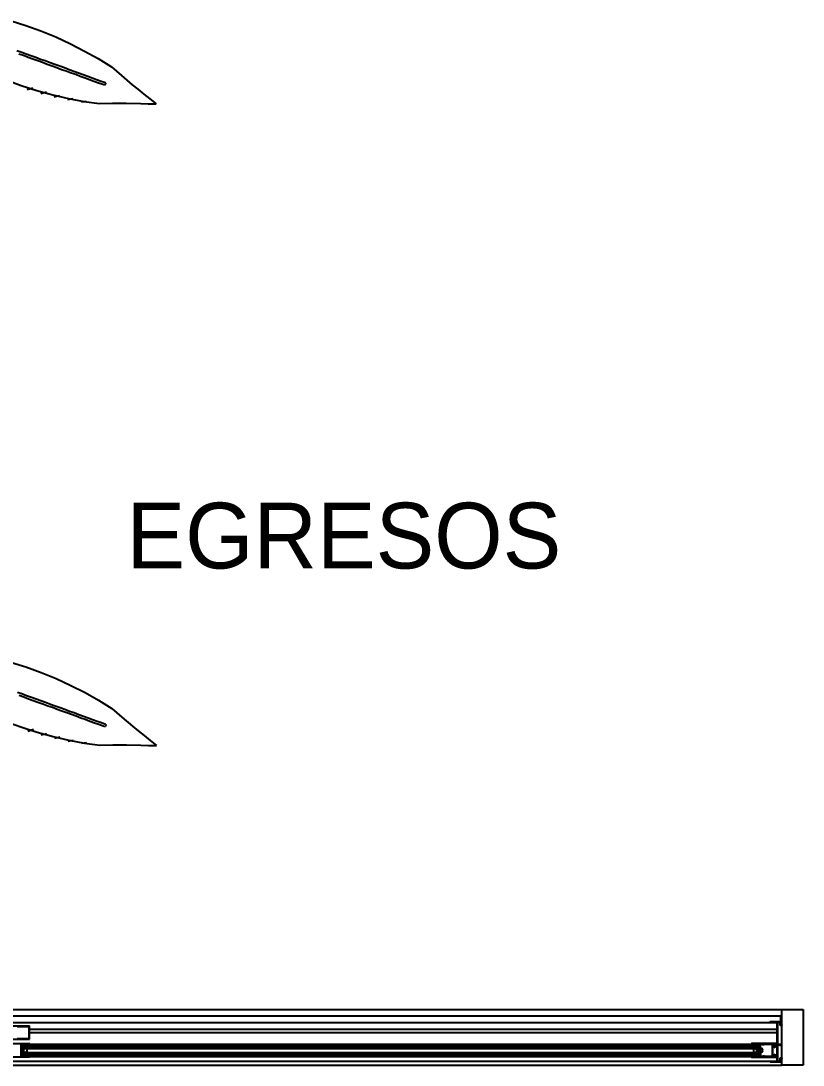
# Model space of a CAD drawing. Header units: millimetres. Extents: x 7649 to 34105, y 3983 to 25377.
# Drawn here: x 16163 to 17991, y 12918 to 15358 of the extents above; entities that cross this region are included whole.
import ezdxf

# ---------------------------------------------------------------- set-up
doc = ezdxf.new("R2010")
doc.units = ezdxf.units.MM

msp = doc.modelspace()

# ---------------------------------------------------------------- linework, layer by layer
at = {"layer": 'GEOMETRY', "color": 7}
for p, q in [((16139.93611, 15358.18056), (16174.33194, 15347.59722)), ((16174.33194, 15347.59722), (16209.25694, 15334.89722)), ((16209.25694, 15334.89722), (16244.71111, 15320.60972)), ((16244.71111, 15320.60972), (16279.10694, 15304.73472)), ((16279.10694, 15304.73472), (16311.91528, 15287.80139)), ((16164.80694, 15284.62639), (16153.69444, 15288.33056)), ((16157.92778, 15281.45139), (16169.04028, 15277.74722)), ((16175.39028, 15280.39306), (16164.80694, 15284.62639)), ((16169.04028, 15277.74722), (16180.15278, 15273.51389)), ((16186.50278, 15276.68889), (16175.39028, 15280.39306)), ((16197.61528, 15272.45556), (16186.50278, 15276.68889)), ((16311.91528, 15287.80139), (16343.66528, 15270.33889)), ((16180.15278, 15273.51389), (16191.26528, 15269.80972)), ((16191.26528, 15269.80972), (16202.37778, 15265.57639)), ((16208.72778, 15268.22222), (16197.61528, 15272.45556)), ((16202.37778, 15265.57639), (16213.49028, 15261.34306)), ((16219.84028, 15264.51806), (16208.72778, 15268.22222)), ((16213.49028, 15261.34306), (16224.60278, 15257.10972)), ((16231.48194, 15260.28472), (16219.84028, 15264.51806)), ((16224.60278, 15257.10972), (16235.71528, 15253.40556)), ((16242.59444, 15256.05139), (16231.48194, 15260.28472)), ((16235.71528, 15253.40556), (16246.82778, 15249.17222)), ((16253.70694, 15252.34722), (16242.59444, 15256.05139)), ((16264.81944, 15248.11389), (16253.70694, 15252.34722)), ((16343.66528, 15270.33889), (16374.88611, 15250.75972)), ((16374.88611, 15250.75972), (16398.16944, 15230.65139)), ((16246.82778, 15249.17222), (16257.94028, 15244.93889)), ((16257.94028, 15244.93889), (16269.05278, 15241.23472)), ((16275.93194, 15243.88056), (16264.81944, 15248.11389)), ((16269.05278, 15241.23472), (16280.16528, 15237.00139)), ((16287.04444, 15240.17639), (16275.93194, 15243.88056)), ((16280.16528, 15237.00139), (16291.27778, 15233.29722)), ((16297.62778, 15235.94306), (16287.04444, 15240.17639)), ((16291.27778, 15233.29722), (16301.86111, 15229.06389)), ((16308.74028, 15232.23889), (16297.62778, 15235.94306)), ((16301.86111, 15229.06389), (16312.97361, 15225.35972)), ((16319.32361, 15228.00556), (16308.74028, 15232.23889)), ((16329.90694, 15224.30139), (16319.32361, 15228.00556)), ((16398.16944, 15230.65139), (16423.04028, 15208.95556)), ((16128.82361, 15220.06806), (16163.74861, 15206.83889)), ((16163.74861, 15206.83889), (16200.26111, 15195.19722)), ((16178.03611, 15197.84306), (16191.26528, 15202.07639)), ((16312.97361, 15225.35972), (16323.55694, 15221.12639)), ((16323.55694, 15221.12639), (16333.61111, 15217.42222)), ((16339.96111, 15220.59722), (16329.90694, 15224.30139)), ((16333.61111, 15217.42222), (16344.19444, 15213.71806)), ((16350.54444, 15216.89306), (16339.96111, 15220.59722)), ((16344.19444, 15213.71806), (16354.24861, 15210.01389)), ((16360.59861, 15213.18889), (16350.54444, 15216.89306)), ((16354.24861, 15210.01389), (16358.48194, 15208.42639)), ((16359.33994, 15209.05831), (16359.50072, 15209.08841)), ((16359.50072, 15209.08841), (16359.6627, 15209.14558)), ((16359.6627, 15209.14558), (16359.82452, 15209.22835)), ((16359.82452, 15209.22835), (16359.9848, 15209.33526)), ((16359.9848, 15209.33526), (16360.14219, 15209.46486)), ((16360.14219, 15209.46486), (16360.29532, 15209.61567)), ((16360.29532, 15209.61567), (16360.44281, 15209.78624)), ((16360.44281, 15209.78624), (16360.58331, 15209.97511)), ((16360.58331, 15209.97511), (16360.71544, 15210.18081)), ((16360.71544, 15210.18081), (16360.83784, 15210.40189)), ((16360.83784, 15210.40189), (16360.94915, 15210.63688)), ((16361.01715, 15213.25465), (16360.91334, 15213.38106)), ((16360.94915, 15210.63688), (16361.04799, 15210.88433)), ((16361.10449, 15213.10673), (16361.01715, 15213.25465)), ((16361.04799, 15210.88433), (16361.13134, 15211.13742)), ((16361.17524, 15212.93931), (16361.10449, 15213.10673)), ((16361.13134, 15211.13742), (16361.19713, 15211.38898)), ((16361.2293, 15212.75438), (16361.17524, 15212.93931)), ((16361.19713, 15211.38898), (16361.24547, 15211.63701)), ((16361.26656, 15212.55394), (16361.2293, 15212.75438)), ((16361.24547, 15211.63701), (16361.27648, 15211.87952)), ((16361.28692, 15212.33999), (16361.26656, 15212.55394)), ((16361.27648, 15211.87952), (16361.29026, 15212.11451)), ((16361.29026, 15212.11451), (16361.28692, 15212.33999)), ((16423.04028, 15208.95556), (16436.26944, 15198.37222)), ((16200.26111, 15195.19722), (16237.30278, 15185.14306)), ((16209.25694, 15188.84722), (16223.01528, 15192.55139)), ((16237.30278, 15185.14306), (16274.34444, 15176.67639)), ((16241.00694, 15180.90972), (16254.23611, 15184.08472)), ((16436.26944, 15198.37222), (16450.02778, 15187.25972)), ((16450.02778, 15187.25972), (16464.31528, 15176.14722)), ((16272.75694, 15174.55972), (16284.92778, 15176.67639)), ((16274.34444, 15176.67639), (16310.32778, 15169.79722)), ((16305.03611, 15169.26806), (16315.61944, 15170.85556)), ((16310.32778, 15169.79722), (16346.84028, 15165.03472)), ((16346.84028, 15165.03472), (16377.00278, 15165.56389)), ((16377.00278, 15165.56389), (16409.28194, 15165.56389)), ((16409.28194, 15165.56389), (16443.14861, 15165.03472)), ((16443.14861, 15165.03472), (16460.61111, 15164.50556)), ((16460.61111, 15164.50556), (16479.13194, 15163.97639)), ((16464.31528, 15176.14722), (16479.13194, 15164.50556)), ((16479.13194, 15164.50556), (16479.13194, 15163.97639)), ((16140.99444, 13859.05139), (16174.86111, 13848.46806)), ((16174.86111, 13848.46806), (16210.31528, 13835.76806)), ((16210.31528, 13835.76806), (16245.24028, 13821.48056)), ((16245.24028, 13821.48056), (16279.63611, 13805.60556)), ((16165.33611, 13785.49722), (16154.75278, 13789.20139)), ((16279.63611, 13805.60556), (16312.97361, 13788.67222)), ((16312.97361, 13788.67222), (16344.72361, 13771.20972)), ((16158.98611, 13782.32222), (16170.09861, 13778.61806)), ((16176.44861, 13781.26389), (16165.33611, 13785.49722)), ((16170.09861, 13778.61806), (16180.68194, 13774.38472)), ((16187.56111, 13777.55972), (16176.44861, 13781.26389)), ((16180.68194, 13774.38472), (16191.79444, 13770.15139)), ((16198.67361, 13773.32639), (16187.56111, 13777.55972)), ((16191.79444, 13770.15139), (16202.90694, 13766.44722)), ((16209.78611, 13769.09306), (16198.67361, 13773.32639)), ((16202.90694, 13766.44722), (16214.01944, 13762.21389)), ((16220.89861, 13765.38889), (16209.78611, 13769.09306)), ((16214.01944, 13762.21389), (16225.66111, 13757.98056)), ((16232.01111, 13761.15556), (16220.89861, 13765.38889)), ((16344.72361, 13771.20972), (16375.94444, 13751.63056)), ((16225.66111, 13757.98056), (16236.77361, 13754.27639)), ((16243.12361, 13756.92222), (16232.01111, 13761.15556)), ((16236.77361, 13754.27639), (16247.88611, 13750.04306)), ((16254.76528, 13752.68889), (16243.12361, 13756.92222)), ((16247.88611, 13750.04306), (16258.99861, 13745.80972)), ((16265.87778, 13748.98472), (16254.76528, 13752.68889)), ((16258.99861, 13745.80972), (16270.11111, 13742.10556)), ((16276.99028, 13744.75139), (16265.87778, 13748.98472)), ((16270.11111, 13742.10556), (16281.22361, 13737.87222)), ((16287.57361, 13741.04722), (16276.99028, 13744.75139)), ((16281.22361, 13737.87222), (16292.33611, 13734.16806)), ((16298.68611, 13736.81389), (16287.57361, 13741.04722)), ((16375.94444, 13751.63056), (16399.22778, 13730.99306)), ((16129.35278, 13720.40972), (16164.80694, 13707.70972)), ((16292.33611, 13734.16806), (16302.91944, 13729.93472)), ((16309.26944, 13733.10972), (16298.68611, 13736.81389)), ((16302.91944, 13729.93472), (16313.50278, 13726.23056)), ((16320.38194, 13728.87639), (16309.26944, 13733.10972)), ((16313.50278, 13726.23056), (16324.08611, 13721.99722)), ((16330.43611, 13725.17222), (16320.38194, 13728.87639)), ((16324.08611, 13721.99722), (16334.66944, 13718.29306)), ((16341.01944, 13721.46806), (16330.43611, 13725.17222)), ((16334.66944, 13718.29306), (16345.25278, 13714.58889)), ((16351.07361, 13717.76389), (16341.01944, 13721.46806)), ((16345.25278, 13714.58889), (16355.30694, 13710.88472)), ((16361.12778, 13714.05972), (16351.07361, 13717.76389)), ((16362.07549, 13714.12548), (16361.97168, 13714.25189)), ((16362.16282, 13713.97757), (16362.07549, 13714.12548)), ((16362.23357, 13713.81015), (16362.16282, 13713.97757)), ((16362.28763, 13713.62522), (16362.23357, 13713.81015)), ((16362.32489, 13713.42478), (16362.28763, 13713.62522)), ((16362.3038, 13712.50784), (16362.33481, 13712.75036)), ((16362.34525, 13713.21082), (16362.32489, 13713.42478)), ((16362.33481, 13712.75036), (16362.34859, 13712.98535)), ((16362.34859, 13712.98535), (16362.34525, 13713.21082)), ((16399.22778, 13730.99306), (16424.09861, 13709.82639)), ((16164.80694, 13707.70972), (16201.31944, 13696.06806)), ((16179.09444, 13698.71389), (16192.32361, 13702.94722)), ((16201.31944, 13696.06806), (16238.36111, 13686.01389)), ((16210.31528, 13689.71806), (16223.54444, 13693.42222)), ((16355.30694, 13710.88472), (16359.54028, 13709.29722)), ((16360.39828, 13709.92914), (16360.55905, 13709.95925)), ((16360.55905, 13709.95925), (16360.72103, 13710.01641)), ((16360.72103, 13710.01641), (16360.88285, 13710.09918)), ((16360.88285, 13710.09918), (16361.04313, 13710.2061)), ((16361.04313, 13710.2061), (16361.20052, 13710.33569)), ((16361.20052, 13710.33569), (16361.35365, 13710.4865)), ((16361.35365, 13710.4865), (16361.50114, 13710.65707)), ((16361.50114, 13710.65707), (16361.64164, 13710.84594)), ((16361.64164, 13710.84594), (16361.77377, 13711.05164)), ((16361.77377, 13711.05164), (16361.89618, 13711.27272)), ((16361.89618, 13711.27272), (16362.00748, 13711.50772)), ((16362.00748, 13711.50772), (16362.10633, 13711.75516)), ((16362.10633, 13711.75516), (16362.18967, 13712.00825)), ((16362.18967, 13712.00825), (16362.25546, 13712.25981)), ((16362.25546, 13712.25981), (16362.3038, 13712.50784)), ((16424.09861, 13709.82639), (16437.32778, 13699.24306)), ((16437.32778, 13699.24306), (16451.08611, 13688.13056)), ((16238.36111, 13686.01389), (16274.87361, 13677.54722)), ((16242.06528, 13681.78056), (16254.76528, 13684.95556)), ((16273.28611, 13675.43056), (16285.98611, 13677.54722)), ((16274.87361, 13677.54722), (16311.38611, 13670.66806)), ((16305.56528, 13670.13889), (16316.67778, 13671.72639)), ((16311.38611, 13670.66806), (16347.89861, 13665.90556)), ((16347.89861, 13665.90556), (16378.06111, 13666.43472)), ((16378.06111, 13666.43472), (16409.81111, 13666.43472)), ((16409.81111, 13666.43472), (16443.67778, 13665.90556)), ((16443.67778, 13665.90556), (16461.66944, 13665.37639)), ((16451.08611, 13688.13056), (16465.37361, 13677.01806)), ((16461.66944, 13665.37639), (16479.66111, 13664.84722)), ((16465.37361, 13677.01806), (16480.19028, 13665.37639)), ((16480.19028, 13665.37639), (16479.66111, 13664.84722)), ((14366.69861, 13047.83889), (17941.74861, 13047.83889)), ((14368.81528, 13033.02222), (17939.10278, 13033.02222)), ((17939.10278, 13020.32222), (17939.10278, 13033.02222)), ((14377.28194, 13017.67639), (17931.16528, 13017.67639)), ((16124.59028, 13010.26806), (16183.32778, 13010.26806)), ((16154.22361, 13008.68056), (16182.26944, 13008.68056)), ((16182.26944, 12980.63472), (16182.26944, 13008.68056)), ((16183.32778, 12979.04722), (16183.32778, 13010.26806)), ((17914.23194, 13018.73472), (17914.23194, 13020.32222)), ((17914.23194, 13020.32222), (17939.10278, 13020.32222)), ((17931.16528, 13018.73472), (17914.23194, 13018.73472)), ((17931.16528, 12962.11389), (17931.16528, 13018.73472)), ((17932.75278, 13018.73472), (17937.51528, 13018.73472)), ((17932.75278, 12967.40556), (17932.75278, 13018.73472)), ((17937.51528, 13010.79722), (17937.51528, 13018.73472)), ((17941.74861, 13010.79722), (17937.51528, 13010.79722)), ((17939.10278, 13012.38472), (17939.10278, 13020.32222)), ((17939.10278, 13012.38472), (17941.74861, 13012.38472)), ((17941.74861, 13012.38472), (17941.74861, 13010.79722)), ((17941.74861, 12935.12639), (17941.74861, 13010.79722)), ((16183.32778, 13002.33056), (17931.16528, 13002.33056)), ((16183.32778, 12994.39306), (17931.16528, 12994.39306)), ((16123.53194, 12968.46389), (16182.26944, 12968.46389)), ((16124.59028, 12979.04722), (16183.32778, 12979.04722)), ((16154.22361, 12980.63472), (16182.26944, 12980.63472)), ((16163.74861, 12938.30139), (16163.74861, 12966.87639)), ((16163.74861, 12966.87639), (16182.26944, 12966.87639)), ((16163.74861, 12941.47639), (16163.74861, 12963.70139)), ((16163.74861, 12963.70139), (16167.98194, 12963.70139)), ((16167.98194, 12941.47639), (16167.98194, 12963.70139)), ((16169.04028, 12963.70139), (17884.06944, 12963.70139)), ((16169.04028, 12957.35139), (16169.04028, 12963.70139)), ((16169.04028, 12962.64306), (17884.06944, 12962.64306)), ((16169.04028, 12961.58472), (17884.06944, 12961.58472)), ((16169.04028, 12960.52639), (17884.06944, 12960.52639)), ((16169.04028, 12959.46806), (17884.06944, 12959.46806)), ((16169.04028, 12958.40972), (17884.06944, 12958.40972)), ((16169.04028, 12957.35139), (17884.06944, 12957.35139)), ((16170.09861, 12956.29306), (16173.80278, 12956.82222)), ((16173.80278, 12956.82222), (16176.97778, 12956.82222)), ((16176.97778, 12956.82222), (16176.97778, 12947.82639)), ((16182.26944, 12966.87639), (16182.26944, 12965.81806)), ((16182.26944, 12965.81806), (16183.32778, 12965.81806)), ((16182.6417, 12968.45664), (16182.53403, 12968.46389)), ((16182.74498, 12968.43552), (16182.6417, 12968.45664)), ((16182.84292, 12968.40149), (16182.74498, 12968.43552)), ((16182.93458, 12968.35548), (16182.84292, 12968.40149)), ((16183.019, 12968.29845), (16182.93458, 12968.35548)), ((16183.09523, 12968.23135), (16183.019, 12968.29845)), ((16183.16234, 12968.15511), (16183.09523, 12968.23135)), ((16183.21937, 12968.07069), (16183.16234, 12968.15511)), ((16183.26538, 12967.97904), (16183.21937, 12968.07069)), ((16183.29941, 12967.88109), (16183.26538, 12967.97904)), ((16183.32053, 12967.77781), (16183.29941, 12967.88109)), ((16183.32778, 12967.67014), (16183.32053, 12967.77781)), ((16183.32778, 12965.81806), (16183.32778, 12967.40556)), ((16183.32778, 12966.87639), (17870.31111, 12966.87639)), ((17870.31836, 12967.77781), (17870.31111, 12967.67014)), ((17870.31111, 12967.40556), (17870.31111, 12965.81806)), ((17870.31111, 12965.81806), (17871.36944, 12965.81806)), ((17870.33948, 12967.88109), (17870.31836, 12967.77781)), ((17870.37351, 12967.97904), (17870.33948, 12967.88109)), ((17870.41952, 12968.07069), (17870.37351, 12967.97904)), ((17870.47655, 12968.15511), (17870.41952, 12968.07069)), ((17870.54366, 12968.23135), (17870.47655, 12968.15511)), ((17870.61989, 12968.29845), (17870.54366, 12968.23135)), ((17870.70431, 12968.35548), (17870.61989, 12968.29845)), ((17870.79597, 12968.40149), (17870.70431, 12968.35548)), ((17870.89391, 12968.43552), (17870.79597, 12968.40149)), ((17930.10694, 12968.46389), (17870.84028, 12968.46389)), ((17870.99719, 12968.45664), (17870.89391, 12968.43552)), ((17871.10486, 12968.46389), (17870.99719, 12968.45664)), ((17871.36944, 12965.81806), (17871.36944, 12966.87639)), ((17871.36944, 12966.87639), (17889.89028, 12966.87639)), ((17876.66111, 12947.82639), (17876.66111, 12957.35139)), ((17876.66111, 12957.35139), (17879.83611, 12957.35139)), ((17879.83611, 12956.29306), (17883.54028, 12957.35139)), ((17884.06944, 12957.35139), (17884.06944, 12963.70139)), ((17885.65694, 12963.70139), (17885.65694, 12941.47639)), ((17885.65694, 12963.70139), (17889.36111, 12963.70139)), ((17889.36111, 12941.47639), (17889.36111, 12963.70139)), ((17889.89028, 12966.87639), (17889.89028, 12938.30139)), ((17891.47778, 12956.82222), (17891.47778, 12966.87639)), ((17891.47778, 12966.87639), (17896.24028, 12966.87639)), ((17892.91884, 12956.54041), (17892.79243, 12956.48736)), ((17893.04686, 12956.58896), (17892.91884, 12956.54041)), ((17893.17635, 12956.63299), (17893.04686, 12956.58896)), ((17893.3072, 12956.67248), (17893.17635, 12956.63299)), ((17893.43928, 12956.7074), (17893.3072, 12956.67248)), ((17893.57248, 12956.73773), (17893.43928, 12956.7074)), ((17893.70667, 12956.76346), (17893.57248, 12956.73773)), ((17893.84173, 12956.78456), (17893.70667, 12956.76346)), ((17893.97753, 12956.801), (17893.84173, 12956.78456)), ((17894.11396, 12956.81278), (17893.97753, 12956.801)), ((17894.25088, 12956.81986), (17894.11396, 12956.81278)), ((17894.38819, 12956.82222), (17894.25088, 12956.81986)), ((17894.68894, 12956.81084), (17894.38819, 12956.82222)), ((17894.98579, 12956.77704), (17894.68894, 12956.81084)), ((17895.27764, 12956.72137), (17894.98579, 12956.77704)), ((17895.56336, 12956.64438), (17895.27764, 12956.72137)), ((17895.8418, 12956.5466), (17895.56336, 12956.64438)), ((17896.11186, 12956.42858), (17895.8418, 12956.5466)), ((17896.3724, 12956.29085), (17896.11186, 12956.42858)), ((17896.24028, 12966.87639), (17897.82778, 12963.70139)), ((17897.82778, 12963.70139), (17898.35694, 12963.70139)), ((17901.00278, 12966.34722), (17898.35694, 12966.34722)), ((17898.35694, 12966.34722), (17898.35694, 12964.23056)), ((17901.00278, 12966.87639), (17918.99444, 12966.87639)), ((17901.00278, 12966.87639), (17901.00278, 12966.34722)), ((17918.99444, 12966.87639), (17918.99444, 12938.30139)), ((17920.58194, 12938.30139), (17920.58194, 12966.87639)), ((17920.58194, 12966.87639), (17929.04861, 12966.87639)), ((17921.11111, 12961.05556), (17921.11111, 12962.11389)), ((17921.11111, 12962.11389), (17931.16528, 12962.11389)), ((17923.75694, 12961.05556), (17921.11111, 12961.05556)), ((17923.75694, 12958.93889), (17923.75694, 12961.05556)), ((17924.81528, 12958.93889), (17923.75694, 12958.93889)), ((17931.16528, 12961.05556), (17924.81528, 12961.05556)), ((17924.81528, 12961.05556), (17924.81528, 12958.93889)), ((17929.04861, 12966.87639), (17929.04861, 12965.28889)), ((17929.04861, 12965.28889), (17930.10694, 12965.28889)), ((17930.10694, 12965.28889), (17930.10694, 12968.46389)), ((17931.16528, 12942.53472), (17931.16528, 12961.05556)), ((17932.75278, 12967.40556), (17941.21944, 12967.40556)), ((17932.75278, 12965.81806), (17939.63194, 12965.81806)), ((17932.75278, 12927.18889), (17932.75278, 12965.81806)), ((17939.63194, 12962.11389), (17939.63194, 12965.81806)), ((17941.21944, 12962.11389), (17939.63194, 12962.11389)), ((17941.21944, 12962.11389), (17941.21944, 12967.40556)), ((16182.26944, 12936.71389), (16123.53194, 12936.71389)), ((16163.74861, 12941.47639), (16167.98194, 12941.47639)), ((16182.26944, 12938.30139), (16163.74861, 12938.30139)), ((16169.04028, 12947.82639), (17884.06944, 12947.82639)), ((16169.04028, 12941.47639), (16169.04028, 12947.82639)), ((16169.04028, 12946.76806), (17884.06944, 12946.76806)), ((16169.04028, 12945.70972), (17884.06944, 12945.70972)), ((16169.04028, 12944.65139), (17884.06944, 12944.65139)), ((16169.04028, 12943.59306), (17884.06944, 12943.59306)), ((16169.04028, 12942.53472), (17884.06944, 12942.53472)), ((16169.04028, 12941.47639), (17884.06944, 12941.47639)), ((16170.09861, 12948.88472), (16170.09861, 12956.29306)), ((16170.09861, 12947.82639), (16173.80278, 12948.88472)), ((16176.97778, 12947.82639), (16173.80278, 12947.82639)), ((16183.32778, 12939.35972), (16182.26944, 12939.35972)), ((16182.26944, 12939.35972), (16182.26944, 12938.30139)), ((16182.53403, 12937.24306), (16182.6417, 12937.2503)), ((16182.6417, 12937.2503), (16182.74498, 12937.27142)), ((16182.74498, 12937.27142), (16182.84292, 12937.30546)), ((16182.84292, 12937.30546), (16182.93458, 12937.35146)), ((16182.93458, 12937.35146), (16183.019, 12937.40849)), ((16183.019, 12937.40849), (16183.09523, 12937.4756)), ((16183.09523, 12937.4756), (16183.16234, 12937.55184)), ((16183.16234, 12937.55184), (16183.21937, 12937.63626)), ((16183.21937, 12937.63626), (16183.26538, 12937.72791)), ((16183.26538, 12937.72791), (16183.29941, 12937.82585)), ((16183.29941, 12937.82585), (16183.32053, 12937.92913)), ((16183.32053, 12937.92913), (16183.32778, 12938.03681)), ((16183.32778, 12937.77222), (16183.32778, 12939.35972)), ((16183.32778, 12938.30139), (17870.31111, 12938.30139)), ((17871.36944, 12939.35972), (17870.31111, 12939.35972)), ((17870.31111, 12939.35972), (17870.31111, 12937.77222)), ((17870.31111, 12938.03681), (17870.31836, 12937.92913)), ((17870.31836, 12937.92913), (17870.33948, 12937.82585)), ((17870.33948, 12937.82585), (17870.37351, 12937.72791)), ((17870.37351, 12937.72791), (17870.41952, 12937.63626)), ((17870.41952, 12937.63626), (17870.47655, 12937.55184)), ((17870.47655, 12937.55184), (17870.54366, 12937.4756)), ((17870.54366, 12937.4756), (17870.61989, 12937.40849)), ((17870.61989, 12937.40849), (17870.70431, 12937.35146)), ((17870.70431, 12937.35146), (17870.79597, 12937.30546)), ((17870.79597, 12937.30546), (17870.89391, 12937.27142)), ((17870.84028, 12936.71389), (17930.10694, 12936.71389)), ((17870.89391, 12937.27142), (17870.99719, 12937.2503)), ((17870.99719, 12937.2503), (17871.10486, 12937.24306)), ((17871.36944, 12938.30139), (17871.36944, 12939.35972)), ((17889.89028, 12938.30139), (17871.36944, 12938.30139)), ((17879.83611, 12947.82639), (17876.66111, 12947.82639)), ((17879.83611, 12947.82639), (17883.54028, 12948.88472)), ((17883.54028, 12948.88472), (17883.54028, 12956.29306)), ((17884.06944, 12941.47639), (17884.06944, 12947.82639)), ((17885.65694, 12941.47639), (17889.36111, 12941.47639)), ((17891.47778, 12948.35556), (17891.47778, 12938.30139)), ((17891.47778, 12938.30139), (17896.24028, 12938.30139)), ((17892.01948, 12953.10258), (17892.00643, 12952.85347)), ((17892.00643, 12952.85347), (17892.01948, 12952.60436)), ((17892.00694, 12954.17639), (17892.53611, 12954.17639)), ((17892.00694, 12951.00139), (17892.53611, 12951.00139)), ((17892.05862, 12953.34953), (17892.01948, 12953.10258)), ((17892.01948, 12952.60436), (17892.05862, 12952.35742)), ((17892.12386, 12953.59215), (17892.05862, 12953.34953)), ((17892.05862, 12952.35742), (17892.12386, 12952.11479)), ((17892.2152, 12953.8283), (17892.12386, 12953.59215)), ((17892.12386, 12952.11479), (17892.2152, 12951.87864)), ((17892.33264, 12954.0558), (17892.2152, 12953.8283)), ((17892.2152, 12951.87864), (17892.33264, 12951.65114)), ((17892.47617, 12954.27251), (17892.33264, 12954.0558)), ((17892.33264, 12951.65114), (17892.47617, 12951.43444)), ((17892.79243, 12949.21958), (17893.20956, 12949.06334)), ((17893.18507, 12954.90879), (17892.96813, 12954.7655)), ((17892.96813, 12950.94144), (17893.18507, 12950.79815)), ((17893.41277, 12955.02603), (17893.18507, 12954.90879)), ((17893.18507, 12950.79815), (17893.41277, 12950.68091)), ((17893.20956, 12949.06334), (17893.6347, 12948.95625)), ((17893.64909, 12955.11722), (17893.41277, 12955.02603)), ((17893.41277, 12950.68091), (17893.64909, 12950.58972)), ((17893.6347, 12948.95625), (17894.06406, 12948.89735)), ((17893.89187, 12955.18236), (17893.64909, 12955.11722)), ((17893.64909, 12950.58972), (17893.89187, 12950.52459)), ((17894.13896, 12955.22144), (17893.89187, 12955.18236)), ((17893.89187, 12950.52459), (17894.13896, 12950.48551)), ((17894.06406, 12948.89735), (17894.49385, 12948.88572)), ((17894.38819, 12955.23446), (17894.13896, 12955.22144)), ((17894.13896, 12950.48551), (17894.38819, 12950.47248)), ((17894.63743, 12955.22144), (17894.38819, 12955.23446)), ((17894.38819, 12950.47248), (17894.63743, 12950.48551)), ((17894.49385, 12948.88572), (17894.92028, 12948.92041)), ((17894.88452, 12955.18236), (17894.63743, 12955.22144)), ((17894.63743, 12950.48551), (17894.88452, 12950.52459)), ((17895.1273, 12955.11722), (17894.88452, 12955.18236)), ((17894.88452, 12950.52459), (17895.1273, 12950.58972)), ((17894.92028, 12948.92041), (17895.33956, 12949.00048)), ((17895.36361, 12955.02603), (17895.1273, 12955.11722)), ((17895.1273, 12950.58972), (17895.36361, 12950.68091)), ((17895.33956, 12949.00048), (17895.7479, 12949.12499)), ((17895.59132, 12954.90879), (17895.36361, 12955.02603)), ((17895.36361, 12950.68091), (17895.59132, 12950.79815)), ((17895.80826, 12954.7655), (17895.59132, 12954.90879)), ((17895.59132, 12950.79815), (17895.80826, 12950.94144)), ((17895.7479, 12949.12499), (17896.14152, 12949.29301)), ((17895.93642, 12954.41513), (17896.01399, 12954.34561)), ((17895.97524, 12951.32864), (17895.93642, 12951.29181)), ((17896.01614, 12951.36261), (17895.97524, 12951.32864)), ((17896.01399, 12954.34561), (17896.09809, 12954.28798)), ((17896.05896, 12951.39365), (17896.01614, 12951.36261)), ((17896.10355, 12951.42169), (17896.05896, 12951.39365)), ((17896.09809, 12954.28798), (17896.1875, 12954.24228)), ((17896.14974, 12951.44668), (17896.10355, 12951.42169)), ((17896.14152, 12949.29301), (17896.51662, 12949.50358)), ((17896.19739, 12951.46854), (17896.14974, 12951.44668)), ((17896.1875, 12954.24228), (17896.28101, 12954.20854)), ((17896.24632, 12951.48722), (17896.19739, 12951.46854)), ((17896.24028, 12938.30139), (17897.82778, 12940.94722)), ((17896.2964, 12951.50265), (17896.24632, 12951.48722)), ((17896.28101, 12954.20854), (17896.37738, 12954.18683)), ((17896.34744, 12951.51476), (17896.2964, 12951.50265)), ((17896.39931, 12951.52349), (17896.34744, 12951.51476)), ((17896.6223, 12956.13397), (17896.3724, 12956.29085)), ((17896.37738, 12954.18683), (17896.47541, 12954.17716)), ((17896.45183, 12951.52878), (17896.39931, 12951.52349)), ((17896.50486, 12951.53056), (17896.45183, 12951.52878)), ((17896.47541, 12954.17716), (17896.57386, 12954.17961)), ((17896.58024, 12951.52696), (17896.50486, 12951.53056)), ((17896.51662, 12949.50358), (17896.86941, 12949.75578)), ((17896.57386, 12954.17961), (17896.67153, 12954.19419)), ((17896.65416, 12951.51634), (17896.58024, 12951.52696)), ((17896.86043, 12955.95847), (17896.6223, 12956.13397)), ((17896.7262, 12951.49897), (17896.65416, 12951.51634)), ((17896.67153, 12954.19419), (17896.76718, 12954.22096)), ((17896.79593, 12951.47509), (17896.7262, 12951.49897)), ((17896.76718, 12954.22096), (17896.85961, 12954.25996)), ((17896.86294, 12951.44497), (17896.79593, 12951.47509)), ((17896.85961, 12954.25996), (17896.94759, 12954.31124)), ((17897.08566, 12955.76489), (17896.86043, 12955.95847)), ((17896.9268, 12951.40886), (17896.86294, 12951.44497)), ((17896.86941, 12949.75578), (17897.19611, 12950.04866)), ((17896.98708, 12951.36702), (17896.9268, 12951.40886)), ((17896.94759, 12954.31124), (17897.02989, 12954.37483)), ((17897.04337, 12951.31972), (17896.98708, 12951.36702)), ((17897.02989, 12954.37483), (17897.10325, 12954.44878)), ((17897.09523, 12951.2672), (17897.04337, 12951.31972)), ((17897.29686, 12955.55378), (17897.08566, 12955.76489)), ((17897.14225, 12951.20973), (17897.09523, 12951.2672)), ((17897.10325, 12954.44878), (17897.16512, 12954.5298)), ((17897.18473, 12955.3786), (17897.12498, 12955.46416)), ((17897.12498, 12950.24278), (17897.16933, 12950.30398)), ((17897.184, 12951.14757), (17897.14225, 12951.20973)), ((17897.16512, 12954.5298), (17897.21538, 12954.61669)), ((17897.16933, 12950.30398), (17897.20724, 12950.36839)), ((17897.22006, 12951.08097), (17897.184, 12951.14757)), ((17897.23177, 12955.28809), (17897.18473, 12955.3786)), ((17897.19611, 12950.04866), (17897.49292, 12950.38127)), ((17897.20724, 12950.36839), (17897.23867, 12950.43552)), ((17897.21538, 12954.61669), (17897.2539, 12954.70824)), ((17897.24961, 12951.01148), (17897.22006, 12951.08097)), ((17897.26622, 12955.19382), (17897.23177, 12955.28809)), ((17897.23867, 12950.43552), (17897.26355, 12950.50488)), ((17897.27216, 12950.94029), (17897.24961, 12951.01148)), ((17897.2539, 12954.70824), (17897.28057, 12954.80324)), ((17897.26355, 12950.50488), (17897.28183, 12950.57597)), ((17897.2882, 12955.09699), (17897.26622, 12955.19382)), ((17897.28776, 12950.86789), (17897.27216, 12950.94029)), ((17897.28057, 12954.80324), (17897.29525, 12954.9005)), ((17897.28183, 12950.57597), (17897.29344, 12950.64831)), ((17897.29647, 12950.79476), (17897.28776, 12950.86789)), ((17897.29784, 12954.99882), (17897.2882, 12955.09699)), ((17897.29344, 12950.64831), (17897.29834, 12950.7214)), ((17897.29525, 12954.9005), (17897.29784, 12954.99882)), ((17897.29834, 12950.7214), (17897.29647, 12950.79476)), ((17897.49292, 12955.32568), (17897.29686, 12955.55378)), ((17897.82778, 12941.47639), (17898.35694, 12941.47639)), ((17898.35694, 12938.83056), (17898.35694, 12940.94722)), ((17901.00278, 12938.83056), (17898.35694, 12938.83056)), ((17901.00278, 12938.30139), (17901.00278, 12938.83056)), ((17918.99444, 12938.30139), (17901.00278, 12938.30139)), ((17920.58194, 12938.30139), (17929.04861, 12938.30139)), ((17921.11111, 12942.53472), (17923.75694, 12942.53472)), ((17921.11111, 12940.94722), (17921.11111, 12942.53472)), ((17921.11111, 12940.94722), (17931.16528, 12940.94722)), ((17923.75694, 12942.53472), (17923.75694, 12944.12222)), ((17923.75694, 12944.12222), (17924.81528, 12944.12222)), ((17924.81528, 12942.53472), (17924.81528, 12944.12222)), ((17924.81528, 12942.53472), (17931.16528, 12942.53472)), ((17929.04861, 12938.30139), (17929.04861, 12939.88889)), ((17929.04861, 12939.88889), (17930.10694, 12939.88889)), ((17930.10694, 12936.71389), (17930.10694, 12939.88889)), ((17931.16528, 12927.18889), (17931.16528, 12940.94722)), ((17937.51528, 12927.18889), (17937.51528, 12935.12639)), ((17937.51528, 12935.12639), (17941.74861, 12935.12639)), ((17941.74861, 12933.53889), (17939.10278, 12933.53889)), ((17939.10278, 12925.60139), (17939.10278, 12933.53889)), ((17941.74861, 12935.12639), (17941.74861, 12933.53889)), ((14366.69861, 12918.19306), (17941.74861, 12918.19306)), ((14377.28194, 12927.18889), (17931.16528, 12927.18889)), ((17914.23194, 12927.18889), (17931.16528, 12927.18889)), ((17914.23194, 12925.60139), (17914.23194, 12927.18889)), ((17914.23194, 12925.60139), (17939.10278, 12925.60139)), ((17932.75278, 12927.18889), (17937.51528, 12927.18889)), ((17939.10278, 12925.60139), (17941.74861, 12925.60139))]:
    msp.add_line(p, q, dxfattribs=at)
at = {"layer": 'RECTANGLES', "color": 7}
for p, q in [((17941.74861, 13047.83889), (17991.49028, 13047.83889)), ((17941.74861, 12918.19306), (17941.74861, 13047.83889)), ((17991.49028, 13047.83889), (17991.49028, 12918.19306)), ((17991.49028, 12918.19306), (17941.74861, 12918.19306))]:
    msp.add_line(p, q, dxfattribs=at)

# ---------------------------------------------------------------- texts
at = {"layer": 'TEXT'}
msp.add_text('EGRESOS', height=153.66947, dxfattribs=at).set_placement((16409.81111, 14078.66413))

doc.saveas('drawing.dxf')
